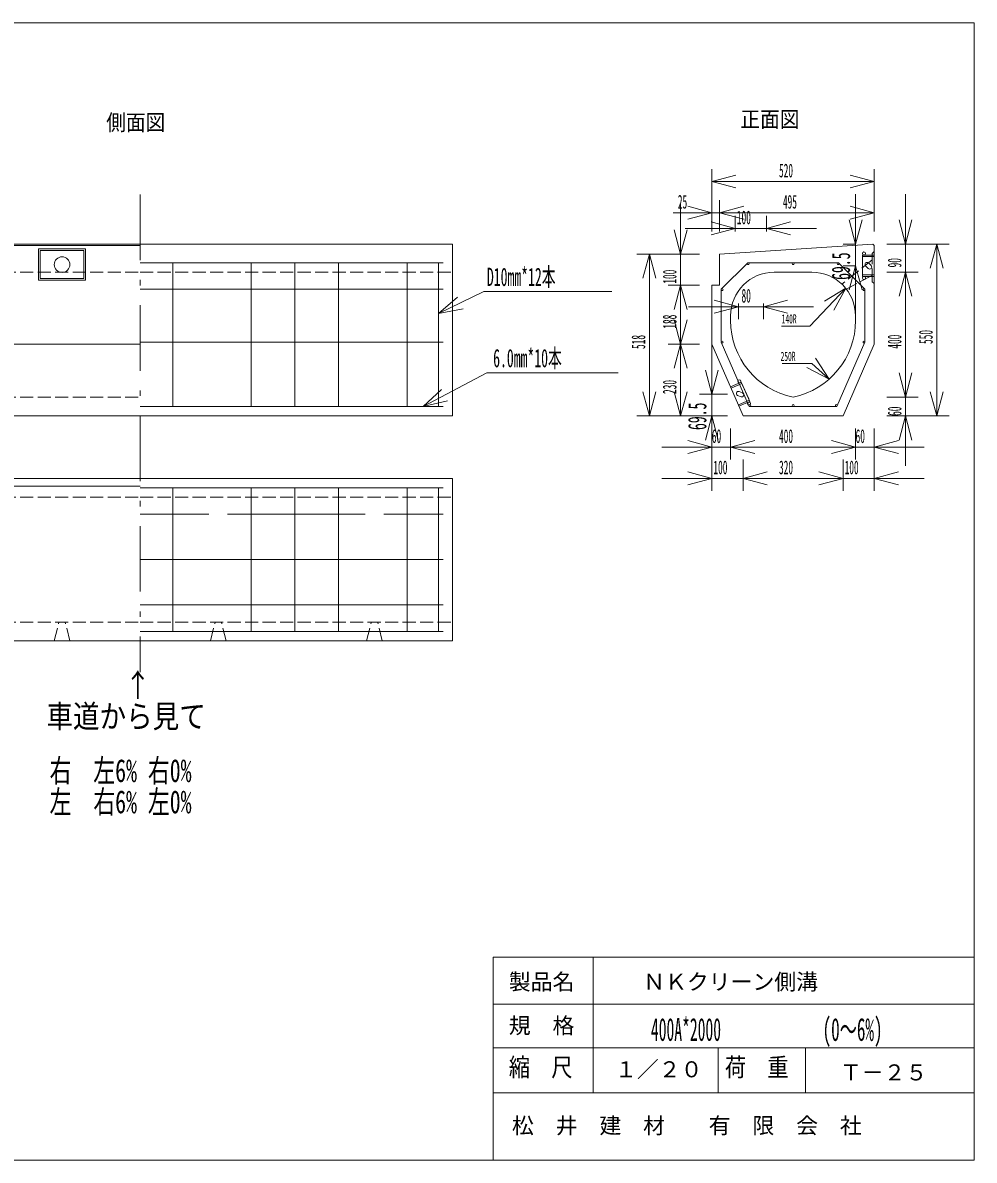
# Model space of a CAD drawing. Units: millimetres, scale not verified. Extents: x -17212 to 5264, y 179 to 33182.
# Drawn here: x 2218 to 5264, y 179 to 3819 of the extents above; entities that cross this region are included whole.
import ezdxf
from ezdxf.enums import TextEntityAlignment as Align

# ---------------------------------------------------------------- set-up
doc = ezdxf.new("R2010")
doc.units = ezdxf.units.MM
doc.header["$LTSCALE"] = 7
doc.linetypes.add('USER1', pattern=[8, 6, -2])
doc.linetypes.add('USER2', pattern=[50.5, 30, -9, 2.5, -9])
for name, color, linetype, lineweight in [('1', 7, 'Continuous', 18), ('17', 7, 'Continuous', 18), ('18', 7, 'Continuous', 18)]:
    doc.layers.add(name, color=color, linetype=linetype, lineweight=lineweight)
doc.styles.add('ＭＳ ゴシック', font='')
doc.styles.get('ＭＳ ゴシック').set_extended_font_data('MS Gothic')

msp = doc.modelspace()

# ---------------------------------------------------------------- linework, layer by layer
at = {"layer": '1'}
for p, q in [((5263.5, 3819), (173.5, 3819)), ((5263.5, 179), (5263.5, 3819)), ((4423.5, 3351), (4423.5, 3151)), ((4943.5, 3351), (4943.5, 3151)), ((4423.5, 3311), (4500.774, 3331.706)), ((4943.5, 3311), (4866.226, 3331.706)), ((4423.5, 3311), (4943.5, 3311)), ((4423.5, 3311), (4500.774, 3290.294)), ((4943.5, 3311), (4866.226, 3290.294)), ((4423.5, 3251), (4423.5, 3151)), ((4448.5, 3251), (4448.5, 3151)), ((4448.5, 3251), (4448.5, 3151)), ((4883.5, 3271), (4883.5, 2881.5)), ((4943.5, 3251), (4943.5, 3151)), ((5043.5, 2861), (5043.5, 3271)), ((4299.603, 3211), (4608.5, 3211)), ((4323.5, 2819), (4323.5, 3239)), ((4423.5, 3211), (4346.226, 3231.706)), ((4423.5, 3211), (4346.226, 3190.294)), ((4448.5, 3211), (4525.774, 3231.706)), ((4448.5, 3211), (4525.774, 3231.706)), ((4448.5, 3211), (4525.774, 3190.294)), ((4448.5, 3211), (4943.5, 3211)), ((4448.5, 3211), (4525.774, 3190.294)), ((4943.5, 3211), (4866.226, 3231.706)), ((4943.5, 3211), (4866.226, 3190.294)), ((4498.5, 3161), (4421.226, 3181.706)), ((4498.5, 3201), (4498.5, 3151)), ((4598.5, 3201), (4598.5, 3151)), ((4598.5, 3161), (4675.774, 3181.706)), ((4883.5, 3111), (4862.794, 3188.274)), ((4883.5, 3111), (4904.206, 3188.274)), ((5043.5, 3111), (5022.794, 3188.274)), ((5043.5, 3111), (5064.206, 3188.274)), ((4323.5, 3079), (4302.794, 3156.274)), ((4323.5, 3079), (4344.206, 3156.274)), ((4338.5, 3161), (4758.5, 3161)), ((4498.5, 3161), (4421.226, 3140.294)), ((4598.5, 3161), (4675.774, 3140.294)), ((3593.5, 3111), (1593.5, 3111)), ((1593.5, 3106), (2593.5, 3106)), ((2268.5, 3095.114), (2418.5, 3095.114)), ((2268.5, 2995.114), (2268.5, 3095.114)), ((2418.5, 3095.114), (2418.5, 2995.114)), ((3593.5, 2561), (3593.5, 3111)), ((4448.5, 3079), (4938.51, 3110.677)), ((4843.5, 3111), (4884.5, 3111)), ((4938.51, 3110.677), (4943.5, 3106)), ((4943.5, 2791), (4943.5, 3106)), ((5183.5, 3111), (4983.5, 3111)), ((5083.5, 3111), (4983.5, 3111)), ((5143.5, 3111), (5122.794, 3033.726)), ((5143.5, 3111), (5143.5, 2561)), ((5143.5, 3111), (5164.206, 3033.726)), ((2273.5, 3090.114), (2413.5, 3090.114)), ((2273.5, 3000.114), (2273.5, 3090.114)), ((2413.5, 3090.114), (2413.5, 3000.114)), ((4183.5, 3079), (4383.5, 3079)), ((4223.5, 3079), (4202.794, 3001.726)), ((4223.5, 2561), (4223.5, 3079)), ((4223.5, 3079), (4244.206, 3001.726)), ((4283.5, 3079), (4383.5, 3079)), ((4448.5, 2979), (4448.5, 3079)), ((4943.5, 3075.5), (4905.5, 3075.5)), ((4943.5, 3075.5), (4905.5, 3075.5)), ((4905.5, 3075.5), (4905.5, 3066.5)), ((4905.5, 3066.5), (4905.5, 3007.5)), ((4843.5, 3041.5), (4884.5, 3041.5)), ((4883.5, 3041.5), (4862.794, 2964.226)), ((4883.5, 3041.5), (4904.206, 2964.226)), ((4915.661, 3050.339), (4915.661, 3050.339)), ((4915.661, 3041.146), (4924.146, 3032.661)), ((4924.854, 3050.339), (4933.339, 3041.854)), ((4933.339, 3032.661), (4933.339, 3032.661)), ((4936.339, 3050.339), (4936.339, 3050.339)), ((2418.5, 2995.114), (2268.5, 2995.114)), ((2273.5, 3000.114), (2413.5, 3000.114)), ((4743.5, 3021), (4623.5, 3021)), ((4905.5, 3007.5), (4943.5, 3007.5)), ((5083.5, 3021), (4983.5, 3021)), ((5083.5, 3021), (4983.5, 3021)), ((5043.5, 3021), (5022.794, 2943.726)), ((5043.5, 3021), (5022.794, 2943.726)), ((5043.5, 2621), (5043.5, 3021)), ((5043.5, 3021), (5064.206, 2943.726)), ((5043.5, 3021), (5064.206, 2943.726)), ((4283.5, 2979), (4383.5, 2979)), ((4283.5, 2979), (4383.5, 2979)), ((4323.5, 2979), (4302.794, 2901.726)), ((4323.5, 2979), (4302.794, 2901.726)), ((4323.5, 2791), (4323.5, 2979)), ((4323.5, 2979), (4344.206, 2901.726)), ((4323.5, 2979), (4344.206, 2901.726)), ((4423.5, 2979), (4423.5, 2791)), ((4423.5, 2979), (4448.5, 2979)), ((4852.097, 2969.621), (4736.97, 2847.961)), ((4852.097, 2969.621), (4783.944, 2927.726)), ((4852.097, 2969.621), (4814.023, 2899.262)), ((4508.5, 2910.425), (4431.226, 2931.13)), ((4508.5, 2870.425), (4508.5, 2920.844)), ((4588.5, 2910.425), (4665.774, 2931.13)), ((4588.5, 2870.425), (4588.5, 2920.425)), ((4348.5, 2910.425), (4748.5, 2910.425)), ((4508.5, 2910.425), (4431.226, 2889.719)), ((4483.5, 2881), (4483.5, 2871)), ((4588.5, 2910.425), (4665.774, 2889.719)), ((4883.5, 2871), (4883.5, 2881)), ((4323.5, 2791), (4302.794, 2868.274)), ((4323.5, 2791), (4344.206, 2868.274)), ((4483.5, 2865.949), (4483.5, 2871)), ((4736.97, 2847.961), (4646.97, 2847.961)), ((4883.5, 2865.949), (4883.5, 2871)), ((1593.5, 2791), (2593.5, 2791)), ((4283.5, 2791), (4383.5, 2791)), ((4283.5, 2791), (4383.5, 2791)), ((4323.5, 2791), (4302.794, 2713.726)), ((4323.5, 2561), (4323.5, 2791)), ((4323.5, 2791), (4344.206, 2713.726)), ((4423.5, 2791), (4523.5, 2561)), ((4423.5, 2790.5), (4423.5, 2401)), ((4843.5, 2561), (4943.5, 2791)), ((5043.5, 2401), (5043.5, 2781)), ((4798.618, 2678.236), (4755.805, 2745.816)), ((4423.5, 2630.5), (4402.794, 2707.774)), ((4423.5, 2630.5), (4444.206, 2707.774)), ((4743.5, 2729), (4648.5, 2729)), ((4798.618, 2678.236), (4727.751, 2715.356)), ((4798.618, 2678.236), (4743.5, 2729)), ((5043.5, 2621), (5022.794, 2698.274)), ((5043.5, 2621), (5022.794, 2698.274)), ((5043.5, 2621), (5064.206, 2698.274)), ((5043.5, 2621), (5064.206, 2698.274)), ((4483.019, 2654.104), (4517.867, 2669.256)), ((4483.019, 2654.104), (4517.867, 2669.256)), ((4517.867, 2669.256), (4541.393, 2615.149)), ((4544.982, 2606.896), (4517.867, 2669.256)), ((4223.5, 2561), (4202.794, 2638.274)), ((4223.5, 2561), (4244.206, 2638.274)), ((4323.5, 2561), (4302.794, 2638.274)), ((4323.5, 2561), (4344.206, 2638.274)), ((4383.5, 2630.5), (4474.001, 2630.5)), ((4502.371, 2635.081), (4502.371, 2635.081)), ((4506.036, 2626.651), (4517.201, 2622.253)), ((4521.966, 2634.349), (4510.801, 2638.747)), ((4527.748, 2621.049), (4527.748, 2621.049)), ((5083.5, 2621), (4983.5, 2621)), ((5083.5, 2621), (4983.5, 2621)), ((5143.5, 2561), (5122.794, 2638.274)), ((5143.5, 2561), (5164.206, 2638.274)), ((4544.982, 2606.896), (4510.133, 2591.743)), ((4529.344, 2609.852), (4529.344, 2609.852)), ((1593.5, 2561), (3593.5, 2561)), ((4183.5, 2561), (4383.5, 2561)), ((4283.5, 2561), (4383.5, 2561)), ((4383.5, 2561), (4474.001, 2561)), ((4423.5, 2561), (4402.794, 2483.726)), ((4423.5, 2561), (4444.206, 2483.726)), ((4523.5, 2561), (4843.5, 2561)), ((5183.5, 2561), (4983.5, 2561)), ((5083.5, 2561), (4983.5, 2561)), ((5043.5, 2561), (5022.794, 2483.726)), ((5043.5, 2561), (5064.206, 2483.726)), ((4423.5, 2421), (4423.5, 2521)), ((4483.5, 2421), (4483.5, 2521)), ((4483.5, 2421), (4483.5, 2521)), ((4883.5, 2421), (4883.5, 2521)), ((4883.5, 2421), (4883.5, 2521)), ((4943.5, 2421), (4943.5, 2521)), ((4423.5, 2461), (4346.226, 2481.706)), ((4483.5, 2461), (4560.774, 2481.706)), ((4483.5, 2461), (4560.774, 2481.706)), ((4883.5, 2461), (4806.226, 2481.706)), ((4883.5, 2461), (4806.226, 2481.706)), ((4943.5, 2461), (5020.774, 2481.706)), ((4263.5, 2461), (4643.5, 2461)), ((4423.5, 2461), (4346.226, 2440.294)), ((4483.5, 2461), (4560.774, 2440.294)), ((4483.5, 2461), (4883.5, 2461)), ((4483.5, 2461), (4560.774, 2440.294)), ((4723.5, 2461), (5103.5, 2461)), ((4883.5, 2461), (4806.226, 2440.294)), ((4883.5, 2461), (4806.226, 2440.294)), ((4943.5, 2461), (5020.774, 2440.294)), ((4423.5, 2321), (4423.5, 2421)), ((4523.5, 2321), (4523.5, 2421)), ((4523.5, 2321), (4523.5, 2421)), ((4843.5, 2321), (4843.5, 2421)), ((4843.5, 2321), (4843.5, 2421)), ((4943.5, 2321), (4943.5, 2421)), ((4423.5, 2361), (4346.226, 2381.706)), ((4523.5, 2361), (4600.774, 2381.706)), ((4523.5, 2361), (4600.774, 2381.706)), ((4843.5, 2361), (4766.226, 2381.706)), ((4843.5, 2361), (4766.226, 2381.706)), ((4943.5, 2361), (5020.774, 2381.706)), ((3593.5, 2361), (1593.5, 2361)), ((1593.5, 2336), (2593.5, 2336)), ((3593.5, 1841), (3593.5, 2361)), ((4263.5, 2361), (4683.5, 2361)), ((4423.5, 2361), (4346.226, 2340.294)), ((4523.5, 2361), (4600.774, 2340.294)), ((4523.5, 2361), (4843.5, 2361)), ((4523.5, 2361), (4600.774, 2340.294)), ((4683.5, 2361), (5103.5, 2361)), ((4843.5, 2361), (4766.226, 2340.294)), ((4843.5, 2361), (4766.226, 2340.294)), ((4943.5, 2361), (5020.774, 2340.294)), ((1593.5, 1841), (3593.5, 1841)), ((3723.5, 829), (3723.5, 179)), ((3723.5, 829), (5263.5, 829)), ((4043.5, 829), (4043.5, 394.612)), ((3723.5, 679), (5263.5, 679)), ((3723.5, 539), (5263.5, 539)), ((4443.5, 539), (4443.5, 394.612)), ((4723.5, 539), (4723.5, 394.612)), ((3723.5, 394.612), (5263.5, 394.612)), ((173.5, 179), (5263.5, 179))]:
    msp.add_line(p, q, dxfattribs=at)
at = {"layer": '1', "linetype": 'USER2'}
msp.add_line((2593.5, 3269), (2593.5, 1741), dxfattribs=at)
at = {"layer": '1', "linetype": 'USER1'}
for p, q in [((4936.61, 3060.417), (4839.863, 2982.559)), ((4943.5, 3071), (4905.5, 3071)), ((4941.61, 3085.417), (4936.61, 3080.417)), ((4936.61, 2990.417), (4936.61, 3080.417)), ((1593.5, 3021), (2593.5, 3021)), ((2593.5, 3021), (3593.5, 3021)), ((4936.61, 3010.417), (4854.274, 2966.611)), ((4943.5, 3012), (4905.5, 3012)), ((4941.61, 2985.417), (4936.61, 2990.417)), ((4484.813, 2649.977), (4519.661, 2665.129)), ((1593.5, 2621), (2593.5, 2621)), ((4508.339, 2595.87), (4543.187, 2611.023)), ((1593.5, 2301), (2593.5, 2301)), ((2593.5, 2301), (3593.5, 2301)), ((1593.5, 1901), (2593.5, 1901)), ((2318.5, 1841), (2333.5, 1901)), ((2368.5, 1841), (2353.5, 1901)), ((2593.5, 1901), (3593.5, 1901)), ((2818.5, 1841), (2833.5, 1901)), ((2868.5, 1841), (2853.5, 1901)), ((3318.5, 1841), (3333.5, 1901)), ((3368.5, 1841), (3353.5, 1901))]:
    msp.add_line(p, q, dxfattribs=at)
at = {"layer": '1'}
for centre, radius in [((2343.5, 3045.114), 25), ((4910.5, 3080.5), 5), ((4910.5, 3002.5), 5), ((4511.288, 2671.848), 5), ((4542.39, 2600.317), 5)]:
    msp.add_circle(centre, radius, dxfattribs=at)
for centre, radius, start, end in [((4920.257, 3045.743), 6.5, 135, 225), ((4920.257, 3045.743), 6.5, 45, 135), ((4928.743, 3037.257), 6.5, 225, 315.00001), ((4928.743, 3037.257), 6.5, 315.00001, 45), ((4623.5, 2881), 140, 90, 180), ((4743.5, 2881), 140, 0, 90), ((4733.5, 2865.949), 250, 180, 258.46304), ((4633.5, 2865.949), 250, 281.53696, 0), ((4508.418, 2632.699), 6.5, 158.5, 248.5), ((4508.418, 2632.699), 6.5, 68.5, 158.5), ((4519.583, 2628.301), 6.5, 248.5, 338.5), ((4519.583, 2628.301), 6.5, 338.5, 68.5)]:
    msp.add_arc(centre, radius, start, end, dxfattribs=at)
at = {"layer": '17'}
for p, q in [((2593.5, 3051), (3563.5, 3051)), ((3563.5, 2966), (2593.5, 2966)), ((3563.5, 2797.24), (2593.5, 2797.24)), ((3499.053, 2591), (3703.5, 2699)), ((3703.5, 2699), (4123.5, 2699)), ((3499.053, 2591), (3557.708, 2645.402)), ((3563.5, 2591), (2593.5, 2591)), ((3499.053, 2591), (3577.051, 2608.786)), ((2593.5, 2331), (3563.5, 2331)), ((2593.5, 2246), (2813.5, 2246)), ((2873.5, 2246), (3313.5, 2246)), ((3373.5, 2246), (3563.5, 2246)), ((2593.5, 2101), (3563.5, 2101)), ((2593.5, 1956), (3563.5, 1956)), ((2593.5, 1871), (3563.5, 1871))]:
    msp.add_line(p, q, dxfattribs=at)
for centre in [(4539.671, 3048), (4683.879, 3048), (4827.379, 3048), (4456.5, 2964.721), (4910.5, 2964.721), (4456.5, 2797.24), (4910.5, 2797.24), (4545.123, 2594.003), (4683.5, 2594), (4821.867, 2594)]:
    msp.add_circle(centre, 3, dxfattribs=at)
at = {"layer": '18'}
for p, q in [((2698.5, 3051), (2698.5, 2591)), ((2948.5, 2591), (2948.5, 3051)), ((3088.5, 3051), (3088.5, 2591)), ((3228.5, 3051), (3228.5, 2591)), ((3448.5, 2591), (3448.5, 3051)), ((3548.5, 2591), (3548.5, 3051)), ((4538.5, 3051), (4453.5, 2966)), ((4538.5, 3051), (4828.5, 3051)), ((4828.5, 3051), (4913.5, 2966)), ((3548.5, 2889), (3693.5, 2959)), ((3693.5, 2959), (4103.5, 2959)), ((4453.5, 2799), (4453.5, 2966)), ((4913.5, 2797.24), (4913.5, 2966)), ((3548.5, 2889), (3609.088, 2941.241)), ((3548.5, 2889), (3627.091, 2903.948)), ((4543.169, 2591), (4453.5, 2797.24)), ((4913.5, 2797.24), (4823.831, 2591)), ((4823.831, 2591), (4543.169, 2591)), ((2698.5, 1871), (2698.5, 2331)), ((2948.5, 2331), (2948.5, 1871)), ((3088.5, 2331), (3088.5, 1871)), ((3228.5, 1871), (3228.5, 2331)), ((3448.5, 2331), (3448.5, 1871)), ((3548.5, 1871), (3548.5, 2331))]:
    msp.add_line(p, q, dxfattribs=at)

# ---------------------------------------------------------------- texts
at = {"layer": '1', "style": 'ＭＳ ゴシック'}
for s, height, width, p in [(' 側面図', 51.32, 0.9, (2453.5, 3459)), (' 正面図', 51.32, 0.9, (4483.5, 3469)), ('520', 43.99, 0.5, (4638.5, 3311)), ('25', 43.99, 0.5, (4314.603, 3211)), ('495', 43.99, 0.5, (4651, 3211)), ('100', 43.99, 0.5, (4503.5, 3161)), ('80', 43.99, 0.5, (4518.5, 2910.425)), ('140R', 29.33, 0.5, (4646.97, 2847.961)), ('250R', 29.33, 0.5, (4643.5, 2728.047)), ('60', 43.99, 0.5, (4423.5, 2461)), ('400', 43.99, 0.5, (4638.5, 2461)), ('60', 43.99, 0.5, (4883.5, 2461)), ('100', 43.99, 0.5, (4428.5, 2361)), ('320', 43.99, 0.5, (4638.5, 2361)), ('100', 43.99, 0.5, (4848.5, 2361)), ('↑', 73.31, 0.85, (2543.5, 1641)), ('車道から見て', 73.31, 0.85, (2293.5, 1541)), ('右\u3000左6% 右0%', 73.31, 0.7, (2303.5, 1367.315)), ('左\u3000右6% 左0%', 73.31, 0.7, (2303.5, 1267.315)), ('400A*2000', 73.31, 0.5, (4228.5, 539)), ('(0～6%)', 73.31, 0.55, (4777.914, 539)), ('縮\u3000尺', 58.65, 0.85, (3773.5, 429.612)), ('荷\u3000重', 58.65, 0.85, (4465.209, 429.612))]:
    msp.add_text(s, height=height, dxfattribs=dict(at, width=width)).set_placement(p, align=Align.BOTTOM_LEFT)
for s, height, width, p in [('69.5', 58.65, 0.55, (4883.5, 2996.25)), ('90', 43.99, 0.5, (5043.5, 3036)), ('100', 43.99, 0.5, (4323.5, 2984)), ('188', 43.99, 0.5, (4323.5, 2840)), ('518', 43.99, 0.5, (4223.5, 2775)), ('400', 43.99, 0.5, (5043.5, 2776)), ('550', 43.99, 0.5, (5143.5, 2791)), ('230', 43.99, 0.5, (4323.5, 2631)), ('69.5', 58.65, 0.55, (4423.5, 2515.75)), ('60', 43.99, 0.5, (5043.5, 2561))]:
    msp.add_text(s, height=height, rotation=90, dxfattribs=dict(at, width=width)).set_placement(p, align=Align.BOTTOM_LEFT)
for s, p in [('製品名', (3773.5, 709)), ('ＮＫクリーン側溝', (4203.5, 709)), ('規\u3000格', (3773.5, 569)), ('１／２０', (4113.5, 429)), ('Ｔ－２５', (4833.5, 419)), ('\u3000\u3000松\u3000井\u3000建\u3000材\u3000\u3000有\u3000限\u3000会\u3000社', (3643.5, 249))]:
    msp.add_text(s, height=51.32, dxfattribs=at).set_placement(p, align=Align.BOTTOM_LEFT)
at = {"layer": '17', "style": 'ＭＳ ゴシック', "width": 0.55}
msp.add_text('6.0mm*10本', height=58.65, dxfattribs=at).set_placement((3723.5, 2699), align=Align.BOTTOM_LEFT)
at = {"layer": '18', "style": 'ＭＳ ゴシック', "width": 0.55}
msp.add_text('D10mm*12本', height=58.65, dxfattribs=at).set_placement((3703.5, 2959), align=Align.BOTTOM_LEFT)

doc.saveas('drawing.dxf')
